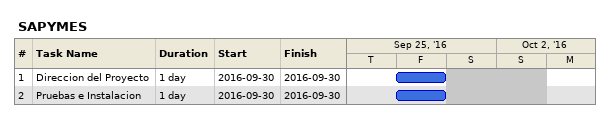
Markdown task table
SAPYMES

| ID | Task | Duration | Start | Finish |
|---|---|---|---|---|
| 1 | Direccion del Proyecto | 1d | 2016-09-30 | 2016-09-30 |
| 2 | Pruebas e Instalacion | 1d | 2016-09-30 | 2016-09-30 |
